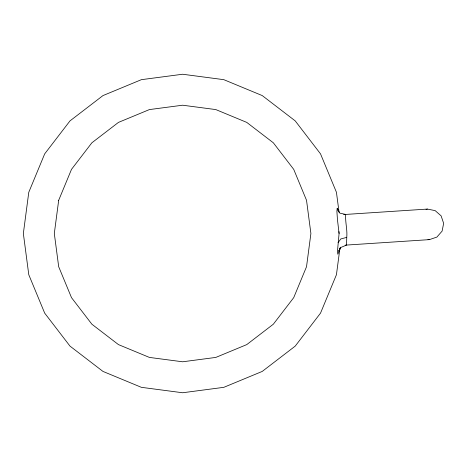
<?xml version="1.0" encoding="UTF-8"?>
<svg xmlns="http://www.w3.org/2000/svg" width="467" height="467" viewBox="0 0 467 467"><rect width="100%" height="100%" fill="white"/><g stroke="black" fill="none" stroke-linecap="round" stroke-linejoin="round"><path stroke-width="0.7" d="M346.748 237.376C347.512 229.676 345.101 222.088 345.714 214.423L339.778 213.127L337.209 208.241L336.894 211.347L337.466 219.735L339.083 233.5L337.472 251.182L337.793 254.241L340.56 247.603L346.567 245.058L346.748 237.376L340.764 238.958L338.061 242.717M339.007 250.347L338.954 250.972L340.56 247.603M339.958 247.965L336.438 274.719L320.525 313.129L295.22 346.111L262.238 371.423L223.827 387.33L182.609 392.759L141.39 387.33L102.979 371.423L69.997 346.111L44.686 313.129L28.779 274.719L23.35 233.5L28.779 192.281L44.686 153.871L69.997 120.889L102.979 95.577L141.39 79.67L182.609 74.241L223.827 79.67L262.238 95.577L295.22 120.889L320.525 153.871L336.438 192.281L339.1 212.532M338.902 251.182L340.589 247.189M426.003 209.537L427.369 209.076L435.145 210.617L441.105 215.847L443.65 223.354L442.103 231.124L436.878 237.084L429.371 239.635L345.183 245.152M343.636 214.563L427.369 209.076M339.083 233.5L338.914 231.597M427.959 239.355L429.371 239.635M337.209 208.241L338.289 211.125M58.684 200.296L54.312 233.5L58.684 266.704L71.504 297.648L91.888 324.215L118.46 344.605L149.405 357.418L182.609 361.791L215.812 357.418L246.751 344.605L273.323 324.215L293.714 297.648L306.527 266.704L310.899 233.5L306.527 200.296L293.714 169.352L273.323 142.785L246.751 122.395L215.812 109.582L182.609 105.209L149.405 109.582L118.46 122.395L91.888 142.785L71.504 169.352L58.684 200.296"/></g></svg>
